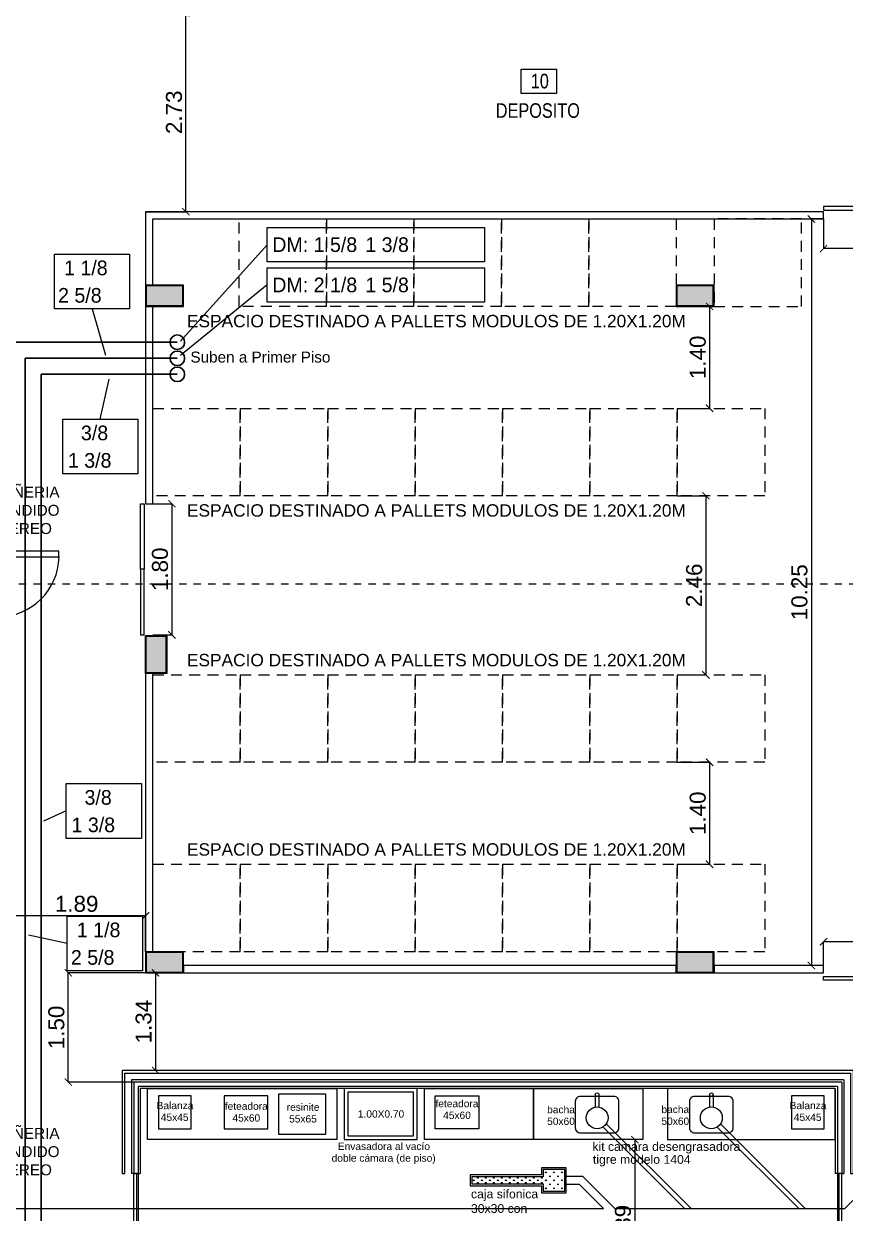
# Model space of a CAD drawing. Header units: inches. Extents: x -309 to 190, y -1585 to -1350.
# Drawn here: x -200.98 to -189.7, y -1413.97 to -1397.64 of the extents above; entities that cross this region are included whole.
import ezdxf
from ezdxf.enums import TextEntityAlignment as Align

# ---------------------------------------------------------------- set-up
doc = ezdxf.new("R2010")
doc.units = ezdxf.units.IN
doc.header["$MEASUREMENT"] = 0
doc.header["$PDMODE"] = 3
doc.linetypes.add('DASHED2', pattern=[0.375, 0.25, -0.125])
doc.linetypes.add('HIDDEN', pattern=[0.375, 0.25, -0.125])
doc.layers.get('0').update_dxf_attribs({"color": 9, "linetype": 'CONTINUOUS'})
doc.layers.get('DEFPOINTS').update_dxf_attribs({"color": 9, "linetype": 'CONTINUOUS'})
for name, color, linetype in [('10-TEXTO', 9, 'CONTINUOUS'), ('11-LOCALES', 9, 'CONTINUOUS'), ('Barral', 9, 'CONTINUOUS'), ('CLOACA', 9, 'CONTINUOUS'), ('CLOACAS TEXTO', 9, 'CONTINUOUS'), ('color gris', 9, 'CONTINUOUS'), ('EQUIP', 9, 'CONTINUOUS'), ('estructura', 9, 'CONTINUOUS'), ('IFA-MEDIA 02', 40, 'CONTINUOUS'), ('IFA-TEXTOS', 70, 'CONTINUOUS'), ('proyeccion', 9, 'CONTINUOUS'), ('PU', 9, 'HIDDEN'), ('REVOQUE', 9, 'CONTINUOUS')]:
    doc.layers.add(name, color=color, linetype=linetype)
for name, color, linetype, lineweight in [('cotas', 9, 'CONTINUOUS', 15), ('IFA-BAJA 01', 164, 'CONTINUOUS', 30), ('IFA-BAJA 02', 164, 'CONTINUOUS', 0), ('IFA-MEDIA 01', 30, 'CONTINUOUS', 30), ('None', 9, 'CONTINUOUS', 5)]:
    doc.layers.add(name, color=color, linetype=linetype, lineweight=lineweight)
doc.styles.add('ARIAL', font='arial.ttf', dxfattribs={"height": 0.225})
doc.styles.add('COTAS', font='arial.ttf')
doc.styles.add('ROMANS', font='arial.ttf')
doc.styles.get("Standard").update_dxf_attribs({"font": 'arial.ttf'})
doc.dimstyles.new('ploteo 100', dxfattribs={"dimscale": 0, "dimtxt": 0.22, "dimasz": 0.1, "dimexe": 0, "dimexo": 0, "dimgap": 0.05, "dimtad": 1, "dimzin": 0, "dimdsep": 46, "dimtxsty": 'COTAS', "dimblk1": 'ARCHTICK', "dimblk2": 'ARCHTICK', "dimsah": 1, "dimcen": 0.7, "dimclrd": 256, "dimclre": 256, "dimclrt": 256, "dimaunit": 1, "dimadec": 3, "dimazin": 0, "dimtfac": 1, "dimtmove": 2, "dimatfit": 3, "dimldrblk": 'ARCHTICK', "dimfxl": 1, "dimtolj": 1, "dimtzin": 0, "dimarcsym": 0})

# ---------------------------------------------------------------- blocks, each defined once
blk = doc.blocks.new('_ARCHTICK')
at = {"color": 0, "linetype": 'ByBlock', "const_width": 0.15}
blk.add_lwpolyline([(-0.5, -0.5), (0.5, 0.5)], dxfattribs=at)
blk = doc.blocks.new('*D18')
at = {"layer": 'cotas', "lineweight": -2, "transparency": 16777216}
for p, q in [((-192.482, -1412.958), (-192.593, -1412.958)), ((-192.593, -1412.958), (-192.593, -1415.348)), ((-194.612, -1415.348), (-192.593, -1415.348))]:
    blk.add_line(p, q, dxfattribs=at)
at = {"layer": 'DEFPOINTS', "color": 0, "transparency": 16777216}
for p in [(-192.482, -1412.958), (-194.612, -1415.348), (-192.593, -1415.348)]:
    blk.add_point(p, dxfattribs=at)
at = {"layer": 'cotas', "lineweight": -2, "transparency": 16777216, "xscale": 0.1, "yscale": 0.1, "zscale": 0.1}
for p, rotation in [((-192.593, -1412.958), 90), ((-192.593, -1415.348), 270)]:
    blk.add_blockref('_ARCHTICK', p, dxfattribs=dict(at, rotation=rotation))
at = {"layer": 'cotas', "transparency": 16777216, "insert": (-192.755, -1414.153), "char_height": 0.22, "attachment_point": 5, "rotation": 90, "style": 'COTAS'}
blk.add_mtext('\\A1;2.39', dxfattribs=at)
blk = doc.blocks.new('*D19')
at = {"layer": 'cotas', "lineweight": -2, "transparency": 16777216}
for p, q in [((-190.002, -1400.318), (-190.169, -1400.318)), ((-190.169, -1400.318), (-190.169, -1410.568)), ((-190.002, -1410.568), (-190.169, -1410.568))]:
    blk.add_line(p, q, dxfattribs=at)
at = {"layer": 'DEFPOINTS', "color": 0, "transparency": 16777216}
for p in [(-190.002, -1400.318), (-190.169, -1410.568), (-190.002, -1410.568)]:
    blk.add_point(p, dxfattribs=at)
at = {"layer": 'cotas', "lineweight": -2, "transparency": 16777216, "xscale": 0.1, "yscale": 0.1, "zscale": 0.1}
for p, rotation in [((-190.169, -1400.318), 90), ((-190.169, -1410.568), 270)]:
    blk.add_blockref('_ARCHTICK', p, dxfattribs=dict(at, rotation=rotation))
at = {"layer": 'cotas', "transparency": 16777216, "insert": (-190.332, -1405.443), "char_height": 0.22, "attachment_point": 5, "rotation": 90, "style": 'COTAS'}
blk.add_mtext('\\A1;10.25', dxfattribs=at)
blk = doc.blocks.new('*D20')
at = {"layer": 'cotas', "lineweight": -2, "transparency": 16777216}
for p, q in [((-191.505, -1401.518), (-191.566, -1401.518)), ((-191.566, -1401.518), (-191.566, -1402.918)), ((-192.009, -1402.918), (-191.566, -1402.918))]:
    blk.add_line(p, q, dxfattribs=at)
at = {"layer": 'DEFPOINTS', "color": 0, "transparency": 16777216}
for p in [(-191.505, -1401.518), (-192.009, -1402.918), (-191.566, -1402.918)]:
    blk.add_point(p, dxfattribs=at)
at = {"layer": 'cotas', "lineweight": -2, "transparency": 16777216, "xscale": 0.1, "yscale": 0.1, "zscale": 0.1}
for p, rotation in [((-191.566, -1401.518), 90), ((-191.566, -1402.918), 270)]:
    blk.add_blockref('_ARCHTICK', p, dxfattribs=dict(at, rotation=rotation))
at = {"layer": 'cotas', "transparency": 16777216, "insert": (-191.728, -1402.218), "char_height": 0.22, "attachment_point": 5, "rotation": 90, "style": 'COTAS'}
blk.add_mtext('\\A1;1.40', dxfattribs=at)
blk = doc.blocks.new('*D21')
at = {"layer": 'cotas', "lineweight": -2, "transparency": 16777216}
for p, q in [((-192.009, -1404.118), (-191.616, -1404.118)), ((-191.616, -1404.118), (-191.616, -1406.578)), ((-192.009, -1406.578), (-191.616, -1406.578))]:
    blk.add_line(p, q, dxfattribs=at)
at = {"layer": 'DEFPOINTS', "color": 0, "transparency": 16777216}
for p in [(-192.009, -1404.118), (-192.009, -1406.578), (-191.616, -1406.578)]:
    blk.add_point(p, dxfattribs=at)
at = {"layer": 'cotas', "lineweight": -2, "transparency": 16777216, "xscale": 0.1, "yscale": 0.1, "zscale": 0.1}
for p, rotation in [((-191.616, -1404.118), 90), ((-191.616, -1406.578), 270)]:
    blk.add_blockref('_ARCHTICK', p, dxfattribs=dict(at, rotation=rotation))
at = {"layer": 'cotas', "transparency": 16777216, "insert": (-191.778, -1405.348), "char_height": 0.22, "attachment_point": 5, "rotation": 90, "style": 'COTAS'}
blk.add_mtext('\\A1;2.46', dxfattribs=at)
blk = doc.blocks.new('*D22')
at = {"layer": 'cotas', "lineweight": -2, "transparency": 16777216}
for p, q in [((-192.009, -1407.778), (-191.566, -1407.778)), ((-191.566, -1407.778), (-191.566, -1409.178)), ((-192.009, -1409.178), (-191.566, -1409.178))]:
    blk.add_line(p, q, dxfattribs=at)
at = {"layer": 'DEFPOINTS', "color": 0, "transparency": 16777216}
for p in [(-192.009, -1407.778), (-192.009, -1409.178), (-191.566, -1409.178)]:
    blk.add_point(p, dxfattribs=at)
at = {"layer": 'cotas', "lineweight": -2, "transparency": 16777216, "xscale": 0.1, "yscale": 0.1, "zscale": 0.1}
for p, rotation in [((-191.566, -1407.778), 90), ((-191.566, -1409.178), 270)]:
    blk.add_blockref('_ARCHTICK', p, dxfattribs=dict(at, rotation=rotation))
at = {"layer": 'cotas', "transparency": 16777216, "insert": (-191.728, -1408.478), "char_height": 0.22, "attachment_point": 5, "rotation": 90, "style": 'COTAS'}
blk.add_mtext('\\A1;1.40', dxfattribs=at)
blk = doc.blocks.new('*D23')
at = {"layer": 'cotas', "lineweight": -2, "transparency": 16777216}
for p, q in [((-199.309, -1410.668), (-200.37, -1410.668)), ((-200.37, -1412.168), (-200.37, -1410.668)), ((-199.472, -1412.168), (-200.37, -1412.168))]:
    blk.add_line(p, q, dxfattribs=at)
at = {"layer": 'DEFPOINTS', "color": 0, "transparency": 16777216}
for p in [(-200.37, -1410.668), (-199.309, -1410.668), (-199.472, -1412.168)]:
    blk.add_point(p, dxfattribs=at)
at = {"layer": 'cotas', "lineweight": -2, "transparency": 16777216, "xscale": 0.1, "yscale": 0.1, "zscale": 0.1}
for p, rotation in [((-200.37, -1410.668), 90), ((-200.37, -1412.168), 270)]:
    blk.add_blockref('_ARCHTICK', p, dxfattribs=dict(at, rotation=rotation))
at = {"layer": 'cotas', "transparency": 16777216, "insert": (-200.533, -1411.418), "char_height": 0.22, "attachment_point": 5, "rotation": 90, "style": 'COTAS'}
blk.add_mtext('\\A1;1.50', dxfattribs=at)
blk = doc.blocks.new('*D24')
at = {"layer": 'cotas', "lineweight": -2, "transparency": 16777216}
for p, q in [((-201.202, -1410.378), (-201.202, -1409.885)), ((-199.309, -1409.885), (-201.202, -1409.885)), ((-199.309, -1410.378), (-199.309, -1409.885))]:
    blk.add_line(p, q, dxfattribs=at)
at = {"layer": 'DEFPOINTS', "color": 0, "transparency": 16777216}
for p in [(-201.202, -1409.885), (-201.202, -1410.378), (-199.309, -1410.378)]:
    blk.add_point(p, dxfattribs=at)
at = {"layer": 'cotas', "lineweight": -2, "transparency": 16777216, "xscale": 0.1, "yscale": 0.1, "zscale": 0.1, "rotation": 180}
blk.add_blockref('_ARCHTICK', (-201.202, -1409.885), dxfattribs=at)
at = {"layer": 'cotas', "lineweight": -2, "transparency": 16777216, "xscale": 0.1, "yscale": 0.1, "zscale": 0.1}
blk.add_blockref('_ARCHTICK', (-199.309, -1409.885), dxfattribs=at)
at = {"layer": 'cotas', "transparency": 16777216, "insert": (-200.255, -1409.722), "char_height": 0.22, "attachment_point": 5, "style": 'COTAS'}
blk.add_mtext('\\A1;1.89', dxfattribs=at)
blk = doc.blocks.new('*D25')
at = {"layer": 'cotas', "lineweight": -2, "transparency": 16777216}
for p, q in [((-198.789, -1410.668), (-199.172, -1410.668)), ((-199.172, -1410.668), (-199.172, -1412.008)), ((-198.789, -1412.008), (-199.172, -1412.008))]:
    blk.add_line(p, q, dxfattribs=at)
at = {"layer": 'DEFPOINTS', "color": 0, "transparency": 16777216}
for p in [(-198.789, -1410.668), (-199.172, -1412.008), (-198.789, -1412.008)]:
    blk.add_point(p, dxfattribs=at)
at = {"layer": 'cotas', "lineweight": -2, "transparency": 16777216, "xscale": 0.1, "yscale": 0.1, "zscale": 0.1}
for p, rotation in [((-199.172, -1410.668), 90), ((-199.172, -1412.008), 270)]:
    blk.add_blockref('_ARCHTICK', p, dxfattribs=dict(at, rotation=rotation))
at = {"layer": 'cotas', "transparency": 16777216, "insert": (-199.335, -1411.338), "char_height": 0.22, "attachment_point": 5, "rotation": 90, "style": 'COTAS'}
blk.add_mtext('\\A1;1.34', dxfattribs=at)
blk = doc.blocks.new('*D33')
at = {"layer": 'cotas', "lineweight": -2, "transparency": 16777216}
for p, q in [((-199.302, -1397.488), (-198.756, -1397.488)), ((-198.756, -1400.218), (-198.756, -1397.488)), ((-199.309, -1400.218), (-198.756, -1400.218))]:
    blk.add_line(p, q, dxfattribs=at)
at = {"layer": 'DEFPOINTS', "color": 0, "transparency": 16777216}
for p in [(-199.302, -1397.488), (-198.756, -1397.488), (-199.309, -1400.218)]:
    blk.add_point(p, dxfattribs=at)
at = {"layer": 'cotas', "lineweight": -2, "transparency": 16777216, "xscale": 0.1, "yscale": 0.1, "zscale": 0.1}
for p, rotation in [((-198.756, -1397.488), 90), ((-198.756, -1400.218), 270)]:
    blk.add_blockref('_ARCHTICK', p, dxfattribs=dict(at, rotation=rotation))
at = {"layer": 'cotas', "transparency": 16777216, "insert": (-198.918, -1398.853), "char_height": 0.22, "attachment_point": 5, "rotation": 90, "style": 'COTAS'}
blk.add_mtext('\\A1;2.73', dxfattribs=at)
blk = doc.blocks.new('*D48')
at = {"layer": 'cotas', "lineweight": -2, "transparency": 16777216}
for p, q in [((-199.209, -1404.228), (-198.947, -1404.228)), ((-198.947, -1404.228), (-198.947, -1406.028)), ((-199.209, -1406.028), (-198.947, -1406.028))]:
    blk.add_line(p, q, dxfattribs=at)
at = {"layer": 'DEFPOINTS', "color": 0, "transparency": 16777216}
for p in [(-199.209, -1404.228), (-199.209, -1406.028), (-198.947, -1406.028)]:
    blk.add_point(p, dxfattribs=at)
at = {"layer": 'cotas', "lineweight": -2, "transparency": 16777216, "xscale": 0.1, "yscale": 0.1, "zscale": 0.1}
for p, rotation in [((-198.947, -1404.228), 90), ((-198.947, -1406.028), 270)]:
    blk.add_blockref('_ARCHTICK', p, dxfattribs=dict(at, rotation=rotation))
at = {"layer": 'cotas', "transparency": 16777216, "insert": (-199.11, -1405.128), "char_height": 0.22, "attachment_point": 5, "rotation": 90, "style": 'COTAS'}
blk.add_mtext('\\A1;1.80', dxfattribs=at)
blk = doc.blocks.new('*D49')
at = {"layer": 'cotas', "lineweight": -2, "transparency": 16777216}
for p, q in [((-190.002, -1400.318), (-190.002, -1400.725)), ((-187.402, -1400.218), (-187.402, -1400.725)), ((-187.402, -1400.725), (-190.002, -1400.725))]:
    blk.add_line(p, q, dxfattribs=at)
at = {"layer": 'DEFPOINTS', "color": 0, "transparency": 16777216}
for p in [(-190.002, -1400.318), (-187.402, -1400.218), (-190.002, -1400.725)]:
    blk.add_point(p, dxfattribs=at)
at = {"layer": 'cotas', "lineweight": -2, "transparency": 16777216, "xscale": 0.1, "yscale": 0.1, "zscale": 0.1, "rotation": 180}
blk.add_blockref('_ARCHTICK', (-190.002, -1400.725), dxfattribs=at)
at = {"layer": 'cotas', "lineweight": -2, "transparency": 16777216, "xscale": 0.1, "yscale": 0.1, "zscale": 0.1}
blk.add_blockref('_ARCHTICK', (-187.402, -1400.725), dxfattribs=at)
at = {"layer": 'cotas', "transparency": 16777216, "insert": (-188.702, -1400.562), "char_height": 0.22, "attachment_point": 5, "style": 'COTAS'}
blk.add_mtext('\\A1;2.60', dxfattribs=at)
blk = doc.blocks.new('*D50')
at = {"layer": 'cotas', "lineweight": -2, "transparency": 16777216}
for p, q in [((-190.002, -1410.568), (-190.002, -1410.241)), ((-187.402, -1410.241), (-190.002, -1410.241)), ((-187.402, -1410.458), (-187.402, -1410.241))]:
    blk.add_line(p, q, dxfattribs=at)
at = {"layer": 'DEFPOINTS', "color": 0, "transparency": 16777216}
for p in [(-190.002, -1410.241), (-190.002, -1410.568), (-187.402, -1410.458)]:
    blk.add_point(p, dxfattribs=at)
at = {"layer": 'cotas', "lineweight": -2, "transparency": 16777216, "xscale": 0.1, "yscale": 0.1, "zscale": 0.1, "rotation": 180}
blk.add_blockref('_ARCHTICK', (-190.002, -1410.241), dxfattribs=at)
at = {"layer": 'cotas', "lineweight": -2, "transparency": 16777216, "xscale": 0.1, "yscale": 0.1, "zscale": 0.1}
blk.add_blockref('_ARCHTICK', (-187.402, -1410.241), dxfattribs=at)
at = {"layer": 'cotas', "transparency": 16777216, "insert": (-188.702, -1410.079), "char_height": 0.22, "attachment_point": 5, "style": 'COTAS'}
blk.add_mtext('\\A1;2.60', dxfattribs=at)
blk = doc.blocks.new('NLOCAL')
blk.add_lwpolyline([(-0.304, 0), (0.304, 0), (0.304, 0.419), (-0.304, 0.419)], close=True)
at = {"style": 'ROMANS', "width": 0.8, "flags": 1}
blk.add_attdef('SECTOR', text='', height=0.25, dxfattribs=at).set_placement((-0.006, 0.634), align=Align.MIDDLE)
at = {"style": 'ROMANS', "width": 0.8}
for tag, p in [('NUMERO', (0.006, 0.206)), ('DENOMINACION', (0.018, -0.291))]:
    blk.add_attdef(tag, text='', height=0.25, dxfattribs=at).set_placement(p, align=Align.MIDDLE)

msp = doc.modelspace()

# ---------------------------------------------------------------- hatches: boundary and pattern name
at = {"layer": 'color gris'}
h = msp.add_hatch(color=256, dxfattribs=at)
h.paths.add_polyline_path([(-234.352, -1419.388), (-234.602, -1419.388), (-234.602, -1419.118), (-234.102, -1419.118), (-234.102, -1419.388)])
h.paths.add_polyline_path([(-234.602, -1413.288), (-234.602, -1413.038), (-234.332, -1413.038), (-234.332, -1413.538), (-234.602, -1413.538)])
h.paths.add_polyline_path([(-234.602, -1407.388), (-234.602, -1407.138), (-234.332, -1407.138), (-234.332, -1407.638), (-234.602, -1407.638)])
h.paths.add_polyline_path([(-234.602, -1401.488), (-234.602, -1401.238), (-234.332, -1401.238), (-234.332, -1401.738), (-234.602, -1401.738)])
h.paths.add_polyline_path([(-234.602, -1395.588), (-234.602, -1395.338), (-234.332, -1395.338), (-234.332, -1395.838), (-234.602, -1395.838)])
h.paths.add_polyline_path([(-234.602, -1389.688), (-234.602, -1389.438), (-234.332, -1389.438), (-234.332, -1389.938), (-234.602, -1389.938)])
h.paths.add_polyline_path([(-234.352, -1379.108), (-234.602, -1379.108), (-234.602, -1379.378), (-234.042, -1379.378), (-234.042, -1379.108)])
h.paths.add_polyline_path([(-234.602, -1383.788), (-234.602, -1383.538), (-234.332, -1383.538), (-234.332, -1384.038), (-234.602, -1384.038)])
h.paths.add_polyline_path([(-199.299, -1406.298), (-199.299, -1406.048), (-199.029, -1406.048), (-199.029, -1406.548), (-199.299, -1406.548)])
h.paths.add_polyline_path([(-181.322, -1419.118), (-181.052, -1419.118), (-181.052, -1419.388), (-181.322, -1419.388)])
h.paths.add_polyline_path([(-206.622, -1375.558), (-206.622, -1375.308), (-206.892, -1375.308), (-206.892, -1375.968), (-206.622, -1375.968)])
h.paths.add_polyline_path([(-191.785, -1379.358), (-192.285, -1379.358), (-192.285, -1379.138), (-192.226, -1378.943), (-191.707, -1379.1)])
h.paths.add_polyline_path([(-184.212, -1381.367), (-184.577, -1381.256), (-184.656, -1381.515), (-184.482, -1381.567), (-184.482, -1381.867), (-184.212, -1381.867)])
h.paths.add_polyline_path([(-184.712, -1395.588), (-184.712, -1395.488), (-184.212, -1395.488), (-184.212, -1395.688), (-184.712, -1395.688)])
h.paths.add_polyline_path([(-184.712, -1389.688), (-184.712, -1389.588), (-184.212, -1389.588), (-184.212, -1389.788), (-184.712, -1389.788)])
h.paths.add_polyline_path([(-184.712, -1383.788), (-184.712, -1383.688), (-184.212, -1383.688), (-184.212, -1383.888), (-184.712, -1383.888)])
h.paths.add_polyline_path([(-203.989, -1375.385), (-204.228, -1375.313), (-204.307, -1375.572), (-203.828, -1375.716), (-203.75, -1375.458)])
h.paths.add_polyline_path([(-206.582, -1395.588), (-206.582, -1395.488), (-206.082, -1395.488), (-206.082, -1395.688), (-206.582, -1395.688)])
h.paths.add_polyline_path([(-184.212, -1410.408), (-184.212, -1410.658), (-184.482, -1410.658), (-184.482, -1410.158), (-184.212, -1410.158)])
h.paths.add_polyline_path([(-191.765, -1410.388), (-192.015, -1410.388), (-192.015, -1410.658), (-191.515, -1410.658), (-191.515, -1410.388)])
h.paths.add_polyline_path([(-199.049, -1410.388), (-199.299, -1410.388), (-199.299, -1410.658), (-198.799, -1410.658), (-198.799, -1410.388)])
h.paths.add_polyline_path([(-184.482, -1401.488), (-184.482, -1401.238), (-184.212, -1401.238), (-184.212, -1401.738), (-184.482, -1401.738)])
h.paths.add_polyline_path([(-191.765, -1401.238), (-192.015, -1401.238), (-192.015, -1401.508), (-191.515, -1401.508), (-191.515, -1401.238)])
h.paths.add_polyline_path([(-199.049, -1401.238), (-199.299, -1401.238), (-199.299, -1401.508), (-198.799, -1401.508), (-198.799, -1401.238)])
h.paths.add_polyline_path([(-191.765, -1419.118), (-192.015, -1419.118), (-192.015, -1419.388), (-191.515, -1419.388), (-191.515, -1419.118)])
h.paths.add_polyline_path([(-199.049, -1419.118), (-199.299, -1419.118), (-199.299, -1419.388), (-198.799, -1419.388), (-198.799, -1419.118)])
h.paths.add_polyline_path([(-184.212, -1419.388), (-184.212, -1419.118), (-184.712, -1419.118), (-184.712, -1419.388)])
h.paths.add_polyline_path([(-206.332, -1419.118), (-206.582, -1419.118), (-206.582, -1419.388), (-206.082, -1419.388), (-206.082, -1419.118)])
h.paths.add_polyline_path([(-206.872, -1419.118), (-207.122, -1419.118), (-207.122, -1419.388), (-206.622, -1419.388), (-206.622, -1419.118)])
h.paths.add_polyline_path([(-206.582, -1379.238), (-206.582, -1379.138), (-206.082, -1379.138), (-206.082, -1379.338), (-206.582, -1379.338)])
h.paths.add_polyline_path([(-206.582, -1413.288), (-206.582, -1413.038), (-206.312, -1413.038), (-206.312, -1413.538), (-206.582, -1413.538)])
h.paths.add_polyline_path([(-206.622, -1413.288), (-206.622, -1413.038), (-206.892, -1413.038), (-206.892, -1413.538), (-206.622, -1413.538)])
h.paths.add_polyline_path([(-206.582, -1407.388), (-206.582, -1407.138), (-206.312, -1407.138), (-206.312, -1407.638), (-206.582, -1407.638)])
h.paths.add_polyline_path([(-206.622, -1407.388), (-206.622, -1407.138), (-206.892, -1407.138), (-206.892, -1407.638), (-206.622, -1407.638)])
h.paths.add_polyline_path([(-206.582, -1401.488), (-206.582, -1401.238), (-206.312, -1401.238), (-206.312, -1401.738), (-206.582, -1401.738)])
h.paths.add_polyline_path([(-206.622, -1401.488), (-206.622, -1401.238), (-206.892, -1401.238), (-206.892, -1401.738), (-206.622, -1401.738)])
h.paths.add_polyline_path([(-206.622, -1395.588), (-206.622, -1395.338), (-206.892, -1395.338), (-206.892, -1395.838), (-206.622, -1395.838)])
h.paths.add_polyline_path([(-206.582, -1389.688), (-206.582, -1389.588), (-206.082, -1389.588), (-206.082, -1389.788), (-206.582, -1389.788)])
h.paths.add_polyline_path([(-206.622, -1389.688), (-206.622, -1389.438), (-206.892, -1389.438), (-206.892, -1389.938), (-206.622, -1389.938)])
h.paths.add_polyline_path([(-211.412, -1375.618), (-211.412, -1375.308), (-211.682, -1375.308), (-211.682, -1375.968), (-211.412, -1375.968)])
h.paths.add_polyline_path([(-206.582, -1383.788), (-206.582, -1383.688), (-206.082, -1383.688), (-206.082, -1383.888), (-206.582, -1383.888)])
h.paths.add_polyline_path([(-206.622, -1383.788), (-206.622, -1383.538), (-206.892, -1383.538), (-206.892, -1384.038), (-206.622, -1384.038)])
h.paths.add_polyline_path([(-206.622, -1379.238), (-206.622, -1378.988), (-206.892, -1378.988), (-206.892, -1379.488), (-206.622, -1379.488)])

# ---------------------------------------------------------------- linework, layer by layer
for p, q in [((-199.502, -1412.138), (-199.502, -1413.423)), ((-189.722, -1412.138), (-199.502, -1412.138)), ((-199.472, -1412.168), (-199.472, -1413.423)), ((-189.752, -1412.168), (-199.472, -1412.168)), ((-199.412, -1412.228), (-199.412, -1413.423)), ((-189.812, -1412.228), (-199.412, -1412.228)), ((-189.812, -1412.228), (-189.812, -1413.423)), ((-189.752, -1412.168), (-189.752, -1413.423)), ((-189.722, -1412.138), (-189.722, -1413.423)), ((-199.382, -1412.258), (-199.382, -1413.423)), ((-189.842, -1412.258), (-189.842, -1413.423)), ((-199.472, -1413.423), (-199.502, -1413.423)), ((-199.412, -1413.423), (-199.472, -1413.423)), ((-199.412, -1413.423), (-199.382, -1413.423)), ((-189.812, -1413.423), (-189.842, -1413.423)), ((-189.752, -1413.423), (-189.812, -1413.423)), ((-189.752, -1413.423), (-189.722, -1413.423))]:
    msp.add_line(p, q)
for points in [[(-187.402, -1400.148), (-190.002, -1400.148), (-190.002, -1400.198), (-187.402, -1400.198)], [(-190.002, -1400.218), (-199.309, -1400.218), (-199.309, -1401.228), (-199.209, -1401.228), (-199.209, -1400.318), (-190.002, -1400.318)], [(-199.209, -1401.518), (-199.309, -1401.518), (-199.309, -1404.228), (-199.209, -1404.228)], [(-199.329, -1405.128), (-199.379, -1405.128), (-199.379, -1404.228), (-199.329, -1404.228)], [(-199.329, -1405.128), (-199.379, -1405.128), (-199.379, -1406.028), (-199.329, -1406.028)], [(-199.209, -1406.558), (-199.309, -1406.558), (-199.309, -1410.378), (-199.209, -1410.378)], [(-192.025, -1410.568), (-198.789, -1410.568), (-198.789, -1410.668), (-192.025, -1410.668)], [(-190.002, -1410.568), (-191.505, -1410.568), (-191.505, -1410.668), (-190.002, -1410.668)], [(-187.402, -1410.768), (-190.002, -1410.768), (-190.002, -1410.718), (-187.402, -1410.718)], [(-198.682, -1412.358), (-199.132, -1412.358), (-199.132, -1412.808), (-198.682, -1412.808)], [(-197.632, -1412.358), (-198.232, -1412.358), (-198.232, -1412.808), (-197.632, -1412.808)], [(-197.482, -1412.883), (-196.832, -1412.883), (-196.832, -1412.333), (-197.482, -1412.333)], [(-195.332, -1412.358), (-194.732, -1412.358), (-194.732, -1412.808), (-195.332, -1412.808)], [(-189.992, -1412.358), (-190.442, -1412.358), (-190.442, -1412.808), (-189.992, -1412.808)]]:
    msp.add_lwpolyline(points, close=True)
for points in [[(-192.88, -1412.365), (-193.34, -1412.365, 0.414214), (-193.41, -1412.435), (-193.41, -1412.795, 0.414214), (-193.34, -1412.865), (-192.88, -1412.865, 0.414214), (-192.81, -1412.795), (-192.81, -1412.435, 0.414214)], [(-191.312, -1412.365), (-191.772, -1412.365, 0.414214), (-191.842, -1412.435), (-191.842, -1412.795, 0.414214), (-191.772, -1412.865), (-191.312, -1412.865, 0.414214), (-191.242, -1412.795), (-191.242, -1412.435, 0.414214)]]:
    msp.add_lwpolyline(points, format="xyb", close=True)
at = {"layer": 'Barral'}
for p, q in [((-189.842, -1412.258), (-199.382, -1412.258)), ((-199.472, -1415.13), (-199.472, -1413.423)), ((-199.432, -1413.423), (-199.432, -1415.13)), ((-199.412, -1413.423), (-199.412, -1415.13))]:
    msp.add_line(p, q, dxfattribs=at)
for points in [[(-200.498, -1404.878), (-201.332, -1404.878), (-201.332, -1404.958), (-200.498, -1404.958)], [(-199.632, -1413.423), (-199.592, -1413.423), (-199.592, -1412.049), (-199.592, -1412.048), (-189.632, -1412.048), (-189.632, -1413.423), (-189.592, -1413.423), (-189.592, -1412.008), (-199.632, -1412.008)]]:
    msp.add_lwpolyline(points, close=True, dxfattribs=at)
msp.add_lwpolyline([(-199.472, -1413.423), (-199.412, -1413.423), (-199.412, -1415.13), (-199.472, -1415.13)], dxfattribs=at)
at = {"layer": 'CLOACA', "elevation": 0}
for points in [[(-193.135, -1412.34), (-193.135, -1412.511)], [(-193.085, -1412.34), (-193.085, -1412.511)], [(-191.567, -1412.34), (-191.567, -1412.511)], [(-191.517, -1412.34), (-191.517, -1412.511)], [(-193.029, -1412.785), (-191.911, -1413.903)], [(-192.984, -1412.74), (-191.821, -1413.903)], [(-191.46, -1412.785), (-190.342, -1413.903)], [(-191.416, -1412.74), (-190.253, -1413.903)]]:
    msp.add_lwpolyline(points, dxfattribs=at)
at = {"layer": 'CLOACA'}
for points in [[(-193.873, -1413.592), (-193.873, -1413.687), (-193.533, -1413.687), (-193.533, -1413.347), (-193.873, -1413.347), (-193.873, -1413.442)], [(-193.853, -1413.567), (-193.853, -1413.667), (-193.553, -1413.667), (-193.553, -1413.367), (-193.853, -1413.367), (-193.853, -1413.467)], [(-192.868, -1413.903), (-189.71, -1413.903), (-189.102, -1413.295)], [(-193.873, -1413.442), (-194.853, -1413.442), (-194.853, -1413.592), (-193.873, -1413.592)], [(-193.853, -1413.467), (-194.828, -1413.467), (-194.828, -1413.567), (-193.853, -1413.567)], [(-193.533, -1413.462), (-193.31, -1413.462), (-192.868, -1413.903)], [(-193.533, -1413.572), (-193.355, -1413.572), (-193.024, -1413.903)], [(-201.161, -1413.903), (-193.024, -1413.903)]]:
    msp.add_lwpolyline(points, dxfattribs=at)
for centre, radius in [((-193.11, -1412.34, 0), 0.025), ((-191.542, -1412.34, 0), 0.025), ((-193.11, -1412.659, 0), 0.15), ((-191.542, -1412.659, 0), 0.15), ((-194.803, -1413.517), 0.00496), ((-194.803, -1413.517), 0.00496), ((-194.748, -1413.482), 0.00496), ((-194.748, -1413.482), 0.00496), ((-194.748, -1413.552), 0.00496), ((-194.748, -1413.552), 0.00496), ((-194.693, -1413.517), 0.00496), ((-194.693, -1413.517), 0.00496), ((-194.638, -1413.482), 0.00496), ((-194.638, -1413.482), 0.00496), ((-194.638, -1413.552), 0.00496), ((-194.638, -1413.552), 0.00496), ((-194.583, -1413.517), 0.00496), ((-194.583, -1413.517), 0.00496), ((-194.528, -1413.482), 0.00496), ((-194.528, -1413.482), 0.00496), ((-194.528, -1413.552), 0.00496), ((-194.528, -1413.552), 0.00496), ((-194.473, -1413.517), 0.00496), ((-194.473, -1413.517), 0.00496), ((-194.418, -1413.482), 0.00496), ((-194.418, -1413.482), 0.00496), ((-194.418, -1413.552), 0.00496), ((-194.418, -1413.552), 0.00496), ((-194.363, -1413.517), 0.00496), ((-194.363, -1413.517), 0.00496), ((-194.308, -1413.482), 0.00496), ((-194.308, -1413.482), 0.00496), ((-194.308, -1413.552), 0.00496), ((-194.308, -1413.552), 0.00496), ((-194.253, -1413.517), 0.00496), ((-194.253, -1413.517), 0.00496), ((-194.198, -1413.482), 0.00496), ((-194.198, -1413.482), 0.00496), ((-194.198, -1413.552), 0.00496), ((-194.198, -1413.552), 0.00496), ((-194.143, -1413.517), 0.00496), ((-194.143, -1413.517), 0.00496), ((-194.088, -1413.482), 0.00496), ((-194.088, -1413.482), 0.00496), ((-194.088, -1413.552), 0.00496), ((-194.088, -1413.552), 0.00496), ((-194.033, -1413.517), 0.00496), ((-194.033, -1413.517), 0.00496), ((-193.978, -1413.482), 0.00496), ((-193.978, -1413.482), 0.00496), ((-193.978, -1413.552), 0.00496), ((-193.978, -1413.552), 0.00496), ((-193.923, -1413.517), 0.00496), ((-193.923, -1413.517), 0.00496), ((-193.868, -1413.482), 0.00496), ((-193.868, -1413.482), 0.00496), ((-193.868, -1413.552), 0.00496), ((-193.868, -1413.552), 0.00496), ((-193.813, -1413.407), 0.00496), ((-193.813, -1413.407), 0.00496), ((-193.813, -1413.517), 0.00496), ((-193.813, -1413.517), 0.00496), ((-193.758, -1413.462), 0.00496), ((-193.758, -1413.462), 0.00496), ((-193.703, -1413.407), 0.00496), ((-193.703, -1413.407), 0.00496), ((-193.703, -1413.517), 0.00496), ((-193.703, -1413.517), 0.00496), ((-193.648, -1413.462), 0.00496), ((-193.648, -1413.462), 0.00496), ((-193.593, -1413.407), 0.00496), ((-193.593, -1413.407), 0.00496), ((-193.593, -1413.517), 0.00496), ((-193.593, -1413.517), 0.00496), ((-193.813, -1413.627), 0.00496), ((-193.813, -1413.627), 0.00496), ((-193.758, -1413.572), 0.00496), ((-193.758, -1413.572), 0.00496), ((-193.703, -1413.627), 0.00496), ((-193.703, -1413.627), 0.00496), ((-193.648, -1413.572), 0.00496), ((-193.648, -1413.572), 0.00496), ((-193.593, -1413.627), 0.00496), ((-193.593, -1413.627), 0.00496)]:
    msp.add_circle(centre, radius, dxfattribs=at)
at = {"layer": 'EQUIP', "linetype": 'HIDDEN', "lineweight": 5, "ltscale": 0.6}
for points in [[(-196.825, -1401.518), (-198.025, -1401.518), (-198.025, -1400.318), (-196.825, -1400.318)], [(-195.625, -1401.518), (-196.825, -1401.518), (-196.825, -1400.318), (-195.625, -1400.318)], [(-194.425, -1401.518), (-195.625, -1401.518), (-195.625, -1400.318), (-194.425, -1400.318)], [(-193.225, -1401.518), (-194.425, -1401.518), (-194.425, -1400.318), (-193.225, -1400.318)], [(-192.025, -1401.518), (-193.225, -1401.518), (-193.225, -1400.318), (-192.025, -1400.318)], [(-191.505, -1401.518), (-190.305, -1401.518), (-190.305, -1400.318), (-191.505, -1400.318)], [(-198.009, -1404.118), (-199.209, -1404.118), (-199.209, -1402.918), (-198.009, -1402.918)], [(-196.809, -1404.118), (-198.009, -1404.118), (-198.009, -1402.918), (-196.809, -1402.918)], [(-195.609, -1404.118), (-196.809, -1404.118), (-196.809, -1402.918), (-195.609, -1402.918)], [(-194.409, -1404.118), (-195.609, -1404.118), (-195.609, -1402.918), (-194.409, -1402.918)], [(-193.209, -1404.118), (-194.409, -1404.118), (-194.409, -1402.918), (-193.209, -1402.918)], [(-192.009, -1404.118), (-193.209, -1404.118), (-193.209, -1402.918), (-192.009, -1402.918)], [(-190.809, -1404.118), (-192.009, -1404.118), (-192.009, -1402.918), (-190.809, -1402.918)], [(-198.009, -1407.778), (-199.209, -1407.778), (-199.209, -1406.578), (-198.009, -1406.578)], [(-196.809, -1407.778), (-198.009, -1407.778), (-198.009, -1406.578), (-196.809, -1406.578)], [(-195.609, -1407.778), (-196.809, -1407.778), (-196.809, -1406.578), (-195.609, -1406.578)], [(-194.409, -1407.778), (-195.609, -1407.778), (-195.609, -1406.578), (-194.409, -1406.578)], [(-193.209, -1407.778), (-194.409, -1407.778), (-194.409, -1406.578), (-193.209, -1406.578)], [(-192.009, -1407.778), (-193.209, -1407.778), (-193.209, -1406.578), (-192.009, -1406.578)], [(-190.809, -1407.778), (-192.009, -1407.778), (-192.009, -1406.578), (-190.809, -1406.578)], [(-198.009, -1410.378), (-199.209, -1410.378), (-199.209, -1409.178), (-198.009, -1409.178)], [(-196.809, -1410.378), (-198.009, -1410.378), (-198.009, -1409.178), (-196.809, -1409.178)], [(-195.609, -1410.378), (-196.809, -1410.378), (-196.809, -1409.178), (-195.609, -1409.178)], [(-194.409, -1410.378), (-195.609, -1410.378), (-195.609, -1409.178), (-194.409, -1409.178)], [(-193.209, -1410.378), (-194.409, -1410.378), (-194.409, -1409.178), (-193.209, -1409.178)], [(-192.009, -1410.378), (-193.209, -1410.378), (-193.209, -1409.178), (-192.009, -1409.178)], [(-190.809, -1410.378), (-192.009, -1410.378), (-192.009, -1409.178), (-190.809, -1409.178)]]:
    msp.add_lwpolyline(points, close=True, dxfattribs=at)
at = {"layer": 'EQUIP', "linetype": 'Continuous', "lineweight": 5}
for points in [[(-195.582, -1412.958), (-195.582, -1412.258), (-196.582, -1412.258), (-196.582, -1412.958)], [(-195.632, -1412.908), (-195.632, -1412.308), (-196.532, -1412.308), (-196.532, -1412.908)], [(-193.982, -1412.958), (-195.482, -1412.958), (-195.482, -1412.258), (-193.982, -1412.258)], [(-192.482, -1412.958), (-193.982, -1412.958), (-193.982, -1412.258), (-192.482, -1412.258)]]:
    msp.add_lwpolyline(points, close=True, dxfattribs=at)
msp.add_lwpolyline([(-192.142, -1412.958), (-189.842, -1412.958), (-189.842, -1412.258), (-192.142, -1412.258), (-192.142, -1412.958), (-192.142, -1412.958)], dxfattribs=at)
at = {"layer": 'estructura'}
for points in [[(-199.049, -1401.238), (-199.299, -1401.238), (-199.299, -1401.508), (-198.799, -1401.508), (-198.799, -1401.238)], [(-191.765, -1401.238), (-192.015, -1401.238), (-192.015, -1401.508), (-191.515, -1401.508), (-191.515, -1401.238)], [(-199.299, -1406.298), (-199.299, -1406.048), (-199.029, -1406.048), (-199.029, -1406.548), (-199.299, -1406.548)], [(-199.049, -1410.388), (-199.299, -1410.388), (-199.299, -1410.658), (-198.799, -1410.658), (-198.799, -1410.388)], [(-191.765, -1410.388), (-192.015, -1410.388), (-192.015, -1410.658), (-191.515, -1410.658), (-191.515, -1410.388)]]:
    msp.add_lwpolyline(points, close=True, dxfattribs=at)
at = {"layer": 'IFA-BAJA 01'}
for p, q in [((-198.873, -1402.451), (-200.741, -1402.451)), ((-200.741, -1402.451), (-200.741, -1415.58))]:
    msp.add_line(p, q, dxfattribs=at)
msp.add_circle((-198.873, -1402.451), 0.1, dxfattribs=at)
at = {"layer": 'IFA-BAJA 02'}
for p, q in [((-199.93, -1403.067, -0.003), (-199.807, -1402.516)), ((-200.397, -1408.446, -0.003), (-200.709, -1408.588))]:
    msp.add_line(p, q, dxfattribs=at)
at = {"layer": 'IFA-BAJA 02', "elevation": -0.003}
for points in [[(-199.414, -1403.819), (-200.447, -1403.819), (-200.447, -1403.067), (-199.414, -1403.067)], [(-199.365, -1408.822), (-200.397, -1408.822), (-200.397, -1408.07), (-199.365, -1408.07)]]:
    msp.add_lwpolyline(points, close=True, dxfattribs=at)
at = {"layer": 'IFA-MEDIA 01'}
for p, q in [((-198.873, -1402.011), (-201.181, -1402.011)), ((-198.873, -1402.231), (-200.961, -1402.231)), ((-200.961, -1402.231), (-200.961, -1418.787))]:
    msp.add_line(p, q, dxfattribs=at)
for centre in [(-198.873, -1402.011), (-198.873, -1402.231)]:
    msp.add_circle(centre, 0.1, dxfattribs=at)
at = {"layer": 'IFA-MEDIA 02'}
for p, q in [((-197.641, -1400.671), (-198.83, -1401.997)), ((-197.641, -1401.224), (-198.829, -1402.193)), ((-200.044, -1401.553), (-199.861, -1402.186)), ((-200.385, -1410.266), (-200.917, -1410.151))]:
    msp.add_line(p, q, dxfattribs=at)
for points in [[(-197.641, -1400.435), (-194.655, -1400.435), (-194.655, -1400.906), (-197.641, -1400.906)], [(-199.528, -1401.553), (-200.561, -1401.553), (-200.561, -1400.8), (-199.528, -1400.8)], [(-197.641, -1400.988), (-194.655, -1400.988), (-194.655, -1401.46), (-197.641, -1401.46)], [(-199.353, -1410.642), (-200.385, -1410.642), (-200.385, -1409.89), (-199.353, -1409.89)]]:
    msp.add_lwpolyline(points, close=True, dxfattribs=at)
at = {"layer": 'None', "linetype": 'Continuous', "lineweight": 5, "flags": 128}
msp.add_lwpolyline([(-196.682, -1412.958), (-199.282, -1412.958), (-199.282, -1412.258), (-196.682, -1412.258)], close=True, dxfattribs=at)
at = {"layer": 'proyeccion', "linetype": 'DASHED2', "ltscale": 10}
for p, q in [((-189.812, -1413.423), (-189.812, -1415.13)), ((-189.792, -1413.423), (-189.792, -1415.13)), ((-189.752, -1415.13), (-189.752, -1413.423))]:
    msp.add_line(p, q, dxfattribs=at)
msp.add_arc((-201.333, -1404.943), 0.836, 270.0958, 358.9284, dxfattribs=at)
at = {"layer": 'PU', "ltscale": 0.4}
msp.add_lwpolyline([(-202.049, -1411.389), (-202.049, -1405.728, -0.414487), (-201.649, -1405.328), (-184.572, -1405.328)], format="xyb", dxfattribs=at)
at = {"layer": 'REVOQUE'}
for points in [[(-198.789, -1401.518), (-198.789, -1401.228), (-199.309, -1401.228), (-199.309, -1401.518)], [(-191.505, -1401.518), (-191.505, -1401.228), (-192.025, -1401.228), (-192.025, -1401.518)], [(-199.019, -1406.558), (-199.309, -1406.558), (-199.309, -1406.038), (-199.019, -1406.038)], [(-198.789, -1410.668), (-198.789, -1410.378), (-199.309, -1410.378), (-199.309, -1410.668)], [(-191.505, -1410.668), (-191.505, -1410.378), (-192.025, -1410.378), (-192.025, -1410.668)]]:
    msp.add_lwpolyline(points, close=True, dxfattribs=at)

# ---------------------------------------------------------------- block references
at = {"layer": '11-LOCALES'}
ref = msp.add_blockref('NLOCAL', (-193.91, -1398.596), dxfattribs=dict(at, xscale=-0.7999999999999546, yscale=0.7999999999999546, zscale=0.8000000000000003))
ref.add_attrib('DENOMINACION', 'DEPOSITO', dxfattribs={"layer": '0', "height": 0.2, "style": 'ROMANS', "width": 0.8}).set_placement((-193.924, -1398.829), align=Align.MIDDLE)
ref.add_attrib('NUMERO', '10', dxfattribs={"layer": '0', "height": 0.2, "style": 'ROMANS', "width": 0.8}).set_placement((-193.897, -1398.425), align=Align.MIDDLE)

# ---------------------------------------------------------------- texts
at = {"layer": '10-TEXTO', "char_height": 0.17, "width": 7.1018, "style": 'ROMANS'}
for insert, attachment_point in [((-198.741, -1401.635), 1), ((-198.741, -1404.235), 1), ((-198.741, -1406.462), 7), ((-198.741, -1409.062), 7)]:
    msp.add_mtext('ESPACIO DESTINADO A PALLETS MODULOS DE 1.20X1.20M', dxfattribs=dict(at, insert=insert, attachment_point=attachment_point))
at = {"layer": 'CLOACAS TEXTO', "style": 'ARIAL'}
for s, p in [('kit camara desengrasadora', (-193.175, -1413.113)), ('tigre modelo 1404', (-193.168, -1413.29)), ('caja sifonica', (-194.842, -1413.764)), ('30x30 con', (-194.842, -1413.964))]:
    msp.add_text(s, height=0.12, dxfattribs=at).set_placement(p)
at = {"layer": 'IFA-BAJA 02', "char_height": 0.20101, "width": 1.0497, "attachment_point": 1}
for s, insert in [('{\\Ftxt|c0;3/8}', (-200.196, -1403.155, -0.003)), ('{\\Ftxt|c0;1 3/8}', (-200.375, -1403.532, -0.003)), ('{\\Ftxt|c0;3/8}', (-200.147, -1408.159, -0.003)), ('{\\Ftxt|c0;1 3/8}', (-200.325, -1408.536, -0.003))]:
    msp.add_mtext(s, dxfattribs=dict(at, insert=insert))
at = {"layer": 'IFA-MEDIA 02', "char_height": 0.20101, "attachment_point": 1}
for s, insert, width in [('{\\Ftxt|c0;DM: 1 5/8\\H0.7462x;  \\H1.3401x;1 3/8}', (-197.569, -1400.57), 3.23248), ('{\\Ftxt|c0;1 1/8}', (-200.427, -1400.889), 1.0497), ('{\\Ftxt|c0;DM: 2 1/8\\H0.7462x;  \\H1.3401x;1 5/8}', (-197.569, -1401.123), 3.23248), ('{\\Ftxt|c0;2 5/8}', (-200.51, -1401.266), 1.0497), ('{\\Ftxt|c0;1 1/8}', (-200.252, -1409.978), 1.0497), ('{\\Ftxt|c0;2 5/8}', (-200.334, -1410.356), 1.0497)]:
    msp.add_mtext(s, dxfattribs=dict(at, insert=insert, width=width))
at = {"layer": 'IFA-TEXTOS', "color": 70, "char_height": 0.15, "style": 'ARIAL'}
for s, insert, width, attachment_point in [(' Suben a Primer Piso', (-198.751, -1402.139), 2.04242, 1), ('{\\fArial|b1|i0|c238|p34;CA}Ñ{\\fArial|b0|i0|c238|p34;ERIA TENDIDO AEREO}', (-200.961, -1403.993), 1.47568, 2), ('{\\fArial|b1|i0|c238|p34;CA}Ñ{\\fArial|b0|i0|c238|p34;ERIA TENDIDO AEREO}', (-200.961, -1412.798), 1.47568, 2)]:
    msp.add_mtext(s, dxfattribs=dict(at, insert=insert, width=width, attachment_point=attachment_point))
at = {"layer": 'None', "char_height": 0.1, "attachment_point": 1, "line_spacing_factor": 0.96736, "style": 'ARIAL'}
for s, insert in [('\\pi-0.29154;feteadora\\P\\pi-0.18608;45x60', (-195.038, -1412.413, 0)), ('\\pi-0.24434;Balanza\\P\\pi-0.18663;45x45', (-198.913, -1412.44, 0)), ('\\pi-0.29154;feteadora\\P\\pi-0.18608;45x60', (-197.93, -1412.449, 0)), ('\\pi-0.21774;resinite\\P\\pi-0.18462;55x65', (-197.154, -1412.462, 0)), ('1.00X0.70', (-196.395, -1412.556)), ('bacha\\P50x60', (-193.796, -1412.496)), ('bacha\\P50x60', (-192.227, -1412.494)), ('\\pi-0.24434;Balanza\\P\\pi-0.18663;45x45', (-190.223, -1412.44, 0)), ('\\pi-0.6248;Envasadora al vacío\\P\\pi-0.70948;doble cámara (de piso)', (-196.045, -1413))]:
    msp.add_mtext(s, dxfattribs=dict(at, insert=insert))

# ---------------------------------------------------------------- dimensions: what is measured, and where the dimension line sits
at = {"layer": 'cotas'}
for base, p1, p2, angle, picture, middle in [((-198.756, -1397.488), (-199.309, -1400.218), (-199.302, -1397.488), 270, '*D33', (-198.918, -1398.853)), ((-190.169, -1410.568), (-190.002, -1400.318), (-190.002, -1410.568), 90, '*D19', (-190.332, -1405.443)), ((-191.566, -1402.918), (-191.505, -1401.518), (-192.009, -1402.918), 90, '*D20', (-191.728, -1402.218)), ((-191.616, -1406.578), (-192.009, -1404.118), (-192.009, -1406.578), 90, '*D21', (-191.778, -1405.348)), ((-191.566, -1409.178), (-192.009, -1407.778), (-192.009, -1409.178), 90, '*D22', (-191.728, -1408.478)), ((-200.37, -1410.668), (-199.472, -1412.168), (-199.309, -1410.668), 90, '*D23', (-200.533, -1411.418)), ((-199.172, -1412.008), (-198.789, -1410.668), (-198.789, -1412.008), 90, '*D25', (-199.335, -1411.338)), ((-192.593, -1415.348), (-192.482, -1412.958), (-194.612, -1415.348), 90, '*D18', (-192.755, -1414.153))]:
    dim = msp.add_linear_dim(base=base, p1=p1, p2=p2, angle=angle, dimstyle='ploteo 100', override={"dimscale": 1, "dimfxl": 20}, dxfattribs=at)
    dim.commit()
    dim.dimension.update_dxf_attribs({"geometry": picture, "text_midpoint": middle})
for base, p1, p2, picture, middle in [((-190.002, -1400.725), (-187.402, -1400.218), (-190.002, -1400.318), '*D49', (-188.702, -1400.562)), ((-201.202, -1409.885), (-199.309, -1410.378), (-201.202, -1410.378), '*D24', (-200.255, -1409.722)), ((-190.002, -1410.241), (-187.402, -1410.458), (-190.002, -1410.568), '*D50', (-188.702, -1410.079))]:
    dim = msp.add_linear_dim(base=base, p1=p1, p2=p2, dimstyle='ploteo 100', override={"dimscale": 1, "dimfxl": 20}, dxfattribs=at)
    dim.commit()
    dim.dimension.update_dxf_attribs({"geometry": picture, "text_midpoint": middle})
dim = msp.add_linear_dim(base=(-198.947, -1406.028), p1=(-199.209, -1404.228), p2=(-199.209, -1406.028), angle=90, dimstyle='ploteo 100', override={"dimscale": 1, "dimfxl": 20}, dxfattribs=at)
dim.commit()
dim.dimension.update_dxf_attribs({"geometry": '*D48', "text_midpoint": (-199.11, -1405.128), "dimtype": 160})

doc.saveas('drawing.dxf')
